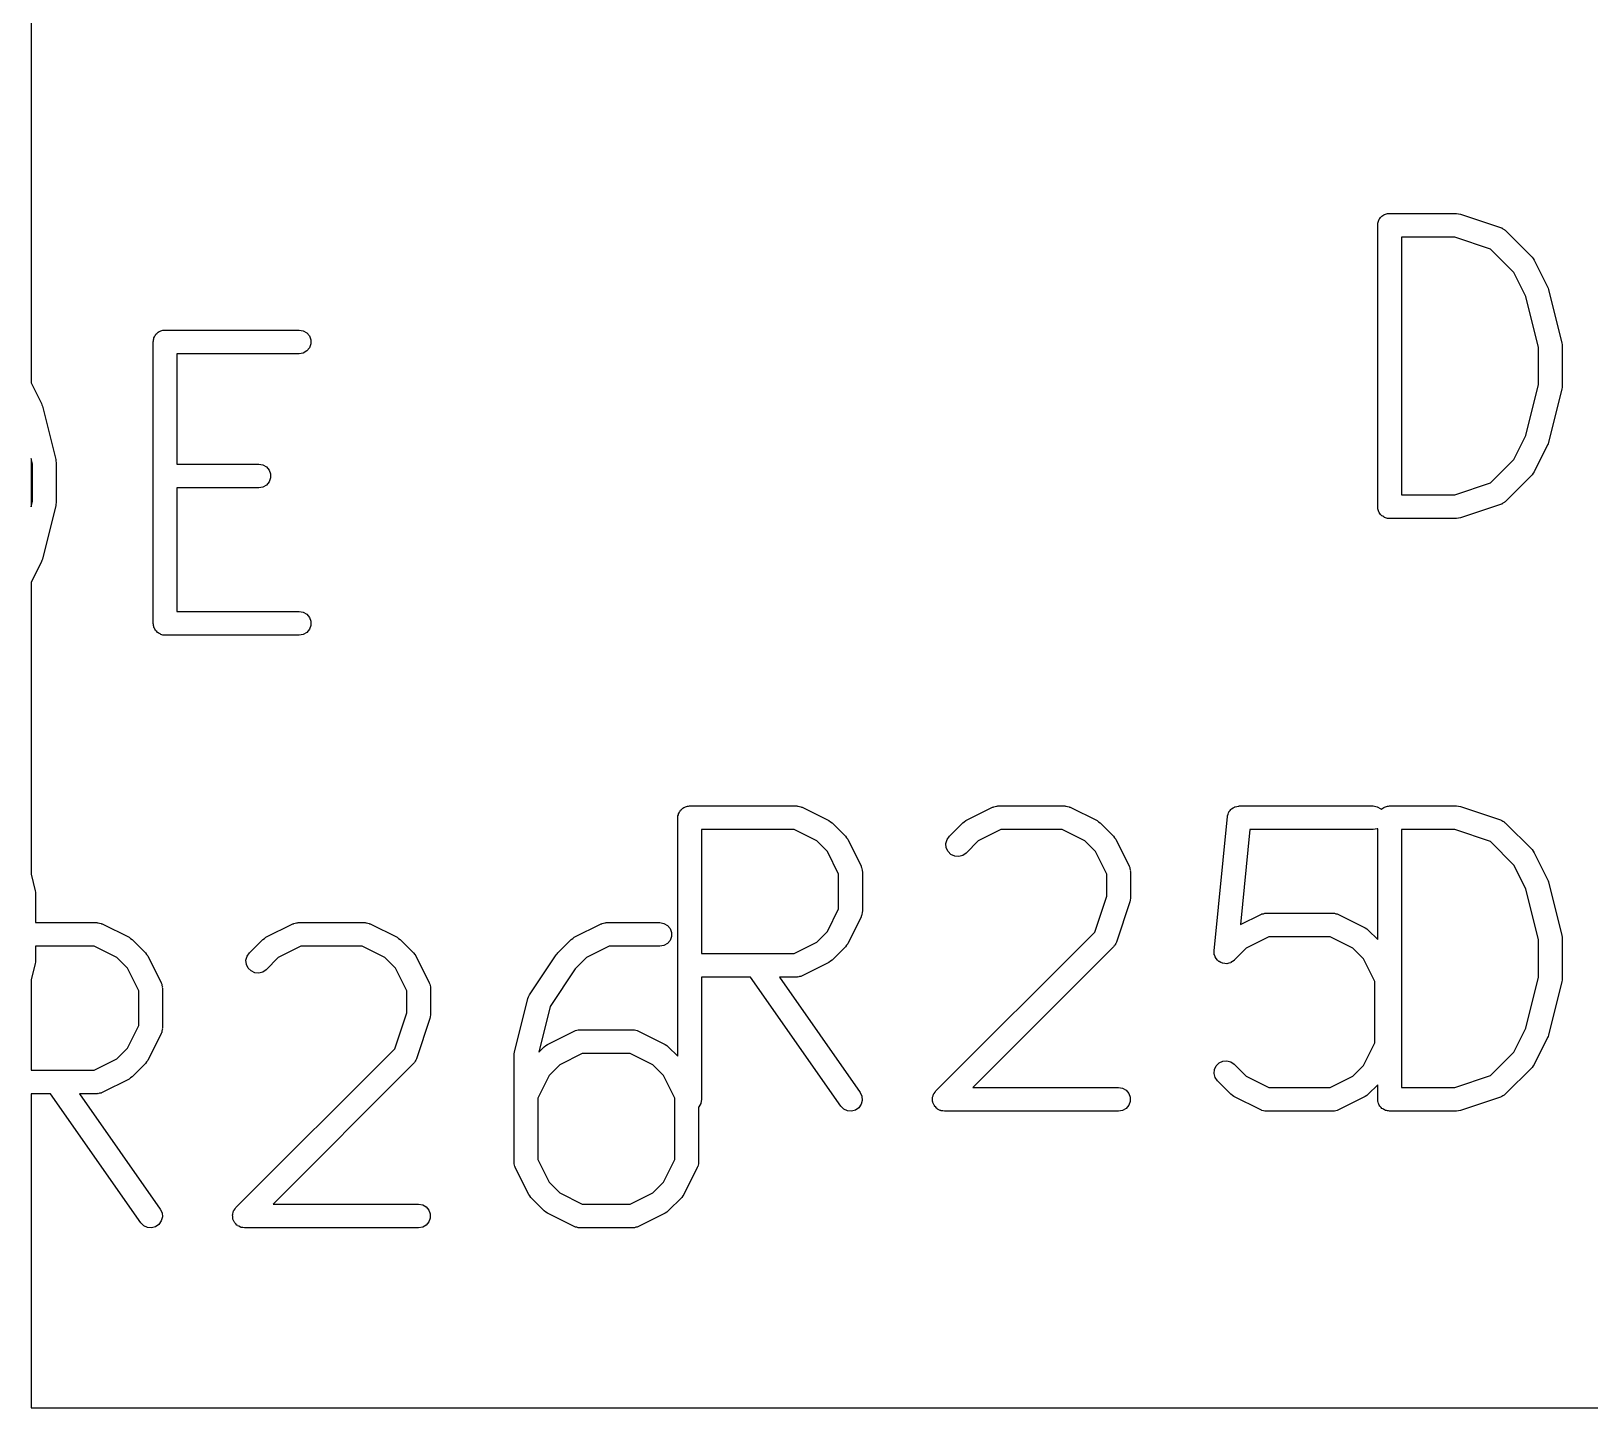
# Model space of a CAD drawing. Extents: x -2.2 to 89.1, y -78.6 to 9.2.
# Drawn here: x 53.1 to 59.78, y -34.4 to -28.5 of the extents above; entities that cross this region are included whole.
import ezdxf

# ---------------------------------------------------------------- set-up
doc = ezdxf.new("R2010")
doc.units = 0
doc.header["$MEASUREMENT"] = 0
doc.layers.add('BLACK', color=7, linetype='CONTINUOUS')

msp = doc.modelspace()

# ---------------------------------------------------------------- linework, layer by layer
at = {"layer": 'Black'}
for p, q in [((53.1, -19.55), (53.1, -30.0063)), ((58.8715, -29.331), (58.8722, -29.3267)), ((58.8722, -29.3222), (58.8738, -29.3181)), ((58.8722, -29.3267), (58.8722, -29.3222)), ((58.8738, -29.3181), (58.8745, -29.3137)), ((58.8745, -29.3137), (58.8767, -29.3098)), ((58.8767, -29.3098), (58.8783, -29.3056)), ((58.8783, -29.3056), (58.8811, -29.3022)), ((58.8811, -29.3022), (58.8833, -29.2984)), ((58.8833, -29.2984), (58.8868, -29.2955)), ((58.8868, -29.2955), (58.8896, -29.2921)), ((58.8896, -29.2921), (58.8935, -29.2899)), ((58.8935, -29.2899), (58.8969, -29.2871)), ((58.8969, -29.2871), (58.901, -29.2855)), ((58.901, -29.2855), (58.9049, -29.2833)), ((58.9049, -29.2833), (58.9093, -29.2825)), ((58.9093, -29.2825), (58.9134, -29.281)), ((58.9134, -29.281), (58.9179, -29.281)), ((58.9179, -29.281), (58.9223, -29.2802)), ((58.9223, -29.2802), (59.2095, -29.2802)), ((59.2095, -29.2802), (59.2175, -29.2817)), ((59.2175, -29.2817), (59.2256, -29.2829)), ((59.2256, -29.2829), (59.3979, -29.3403)), ((58.8715, -30.5375), (58.8715, -29.331)), ((58.9731, -29.3818), (58.9731, -30.4867)), ((59.2013, -29.3818), (58.9731, -29.3818)), ((59.3544, -29.4329), (59.2013, -29.3818)), ((59.3979, -29.3403), (59.4005, -29.3417)), ((59.4005, -29.3417), (59.4033, -29.3425)), ((59.4033, -29.3425), (59.4082, -29.3459)), ((59.4082, -29.3459), (59.4135, -29.3487)), ((59.4135, -29.3487), (59.4154, -29.3509)), ((59.4154, -29.3509), (59.4178, -29.3526)), ((59.4178, -29.3526), (59.5327, -29.4675)), ((59.455, -29.5335), (59.3544, -29.4329)), ((59.5327, -29.4675), (59.5374, -29.4742)), ((59.5374, -29.4742), (59.5422, -29.4807)), ((59.5422, -29.4807), (59.5997, -29.5956)), ((59.5063, -29.636), (59.455, -29.5335)), ((59.5609, -29.8544), (59.5063, -29.636)), ((59.5997, -29.5956), (59.6013, -29.6009)), ((59.6013, -29.6009), (59.6035, -29.606)), ((59.6035, -29.606), (59.661, -29.8358)), ((53.6382, -29.7955), (53.6411, -29.7921)), ((53.6411, -29.7921), (53.6449, -29.7899)), ((53.6449, -29.7899), (53.6483, -29.7871)), ((53.6483, -29.7871), (53.6525, -29.7855)), ((53.6525, -29.7855), (53.6564, -29.7833)), ((53.6564, -29.7833), (53.6607, -29.7825)), ((53.6607, -29.7825), (53.6649, -29.781)), ((53.6649, -29.781), (53.6694, -29.781)), ((53.6694, -29.781), (53.6737, -29.7802)), ((53.6737, -29.7802), (54.2483, -29.7802)), ((54.2483, -29.7802), (54.2656, -29.7833)), ((54.2656, -29.7833), (54.2809, -29.7921)), ((54.2809, -29.7921), (54.2923, -29.8056)), ((53.6229, -29.831), (53.6237, -29.8267)), ((53.6229, -31.0375), (53.6229, -29.831)), ((53.6237, -29.8222), (53.6252, -29.8181)), ((53.6237, -29.8267), (53.6237, -29.8222)), ((53.6252, -29.8181), (53.626, -29.8137)), ((53.626, -29.8137), (53.6282, -29.8098)), ((53.6282, -29.8098), (53.6297, -29.8056)), ((53.6297, -29.8056), (53.6326, -29.8022)), ((53.6326, -29.8022), (53.6348, -29.7984)), ((53.6348, -29.7984), (53.6382, -29.7955)), ((54.2923, -29.8564), (54.2809, -29.87)), ((54.2923, -29.8056), (54.2983, -29.8222)), ((54.2983, -29.8399), (54.2923, -29.8564)), ((54.2983, -29.8222), (54.2983, -29.8399)), ((59.5609, -30.0142), (59.5609, -29.8544)), ((59.661, -29.8358), (59.6614, -29.842)), ((59.6614, -29.842), (59.6625, -29.8481)), ((59.6625, -29.8481), (59.6625, -30.0205)), ((54.2483, -29.8818), (53.7245, -29.8818)), ((53.7245, -29.8818), (53.7245, -30.3548)), ((54.2656, -29.8788), (54.2483, -29.8818)), ((54.2809, -29.87), (54.2656, -29.8788)), ((53.1, -30.0063), (53.1447, -30.0956)), ((59.5063, -30.2326), (59.5609, -30.0142)), ((59.661, -30.0328), (59.6035, -30.2626)), ((59.6614, -30.0266), (59.661, -30.0328)), ((59.6625, -30.0205), (59.6614, -30.0266)), ((53.1447, -30.0956), (53.1462, -30.1009)), ((53.1462, -30.1009), (53.1485, -30.106)), ((53.1485, -30.106), (53.2059, -30.3358)), ((59.455, -30.3351), (59.5063, -30.2326)), ((59.6035, -30.2626), (59.6013, -30.2677)), ((59.5997, -30.273), (59.5422, -30.3879)), ((59.6013, -30.2677), (59.5997, -30.273)), ((53.1059, -30.3544), (53.1, -30.3309)), ((53.1, -30.3309), (53.1, -30.5377)), ((53.1059, -30.5142), (53.1059, -30.3544)), ((53.2059, -30.3358), (53.2064, -30.342)), ((53.2064, -30.342), (53.2075, -30.3481)), ((53.2075, -30.3481), (53.2075, -30.5205)), ((53.7245, -30.3548), (54.0759, -30.3548)), ((54.0759, -30.3548), (54.0933, -30.3578)), ((54.0933, -30.3578), (54.1086, -30.3667)), ((54.1086, -30.3667), (54.1199, -30.3802)), ((54.1199, -30.3802), (54.1259, -30.3967)), ((59.3544, -30.4357), (59.455, -30.3351)), ((59.5374, -30.3944), (59.5327, -30.4011)), ((59.5422, -30.3879), (59.5374, -30.3944)), ((54.0759, -30.4564), (53.7245, -30.4564)), ((53.7245, -30.4564), (53.7245, -30.9867)), ((54.0933, -30.4533), (54.0759, -30.4564)), ((54.1086, -30.4445), (54.0933, -30.4533)), ((54.1199, -30.431), (54.1086, -30.4445)), ((54.1259, -30.4144), (54.1199, -30.431)), ((54.1259, -30.3967), (54.1259, -30.4144)), ((59.2013, -30.4867), (59.3544, -30.4357)), ((59.5327, -30.4011), (59.4178, -30.516)), ((53.1, -30.5377), (53.1059, -30.5142)), ((53.2064, -30.5266), (53.2059, -30.5328)), ((53.2075, -30.5205), (53.2064, -30.5266)), ((58.9731, -30.4867), (59.2013, -30.4867)), ((59.3979, -30.5283), (59.2256, -30.5857)), ((59.4005, -30.5269), (59.3979, -30.5283)), ((59.4033, -30.5261), (59.4005, -30.5269)), ((59.4082, -30.5227), (59.4033, -30.5261)), ((59.4135, -30.5199), (59.4082, -30.5227)), ((59.4154, -30.5177), (59.4135, -30.5199)), ((59.4178, -30.516), (59.4154, -30.5177)), ((53.2059, -30.5328), (53.1485, -30.7626)), ((58.8722, -30.5419), (58.8715, -30.5375)), ((58.8722, -30.5464), (58.8722, -30.5419)), ((58.8738, -30.5505), (58.8722, -30.5464)), ((58.8745, -30.5549), (58.8738, -30.5505)), ((58.8767, -30.5588), (58.8745, -30.5549)), ((58.8783, -30.5629), (58.8767, -30.5588)), ((58.8811, -30.5664), (58.8783, -30.5629)), ((58.8833, -30.5702), (58.8811, -30.5664)), ((58.8868, -30.5731), (58.8833, -30.5702)), ((58.8896, -30.5765), (58.8868, -30.5731)), ((58.8935, -30.5787), (58.8896, -30.5765)), ((58.8969, -30.5815), (58.8935, -30.5787)), ((58.901, -30.5831), (58.8969, -30.5815)), ((58.9049, -30.5853), (58.901, -30.5831)), ((58.9093, -30.5861), (58.9049, -30.5853)), ((58.9134, -30.5876), (58.9093, -30.5861)), ((58.9179, -30.5876), (58.9134, -30.5876)), ((58.9223, -30.5883), (58.9179, -30.5876)), ((59.2095, -30.5883), (58.9223, -30.5883)), ((59.2175, -30.5869), (59.2095, -30.5883)), ((59.2256, -30.5857), (59.2175, -30.5869)), ((53.1447, -30.773), (53.1, -30.8623)), ((53.1462, -30.7677), (53.1447, -30.773)), ((53.1485, -30.7626), (53.1462, -30.7677)), ((53.1, -30.8623), (53.1, -32.1131)), ((53.7245, -30.9867), (54.2483, -30.9867)), ((54.2483, -30.9867), (54.2656, -30.9898)), ((54.2656, -30.9898), (54.2809, -30.9986)), ((53.6237, -31.0419), (53.6229, -31.0375)), ((53.6237, -31.0464), (53.6237, -31.0419)), ((53.6252, -31.0505), (53.6237, -31.0464)), ((53.626, -31.0549), (53.6252, -31.0505)), ((53.6282, -31.0588), (53.626, -31.0549)), ((53.6297, -31.0629), (53.6282, -31.0588)), ((53.6326, -31.0664), (53.6297, -31.0629)), ((54.2809, -30.9986), (54.2923, -31.0121)), ((54.2923, -31.0629), (54.2809, -31.0765)), ((54.2923, -31.0121), (54.2983, -31.0287)), ((54.2983, -31.0464), (54.2923, -31.0629)), ((54.2983, -31.0287), (54.2983, -31.0464)), ((53.6348, -31.0702), (53.6326, -31.0664)), ((53.6382, -31.0731), (53.6348, -31.0702)), ((53.6411, -31.0765), (53.6382, -31.0731)), ((53.6449, -31.0787), (53.6411, -31.0765)), ((53.6483, -31.0815), (53.6449, -31.0787)), ((53.6525, -31.0831), (53.6483, -31.0815)), ((53.6564, -31.0853), (53.6525, -31.0831)), ((53.6607, -31.0861), (53.6564, -31.0853)), ((53.6649, -31.0876), (53.6607, -31.0861)), ((53.6694, -31.0876), (53.6649, -31.0876)), ((53.6737, -31.0883), (53.6694, -31.0876)), ((54.2483, -31.0883), (53.6737, -31.0883)), ((54.2656, -31.0853), (54.2483, -31.0883)), ((54.2809, -31.0765), (54.2656, -31.0853)), ((55.8722, -31.8622), (55.8738, -31.8581)), ((55.8722, -31.8667), (55.8722, -31.8622)), ((55.8738, -31.8581), (55.8745, -31.8537)), ((55.8745, -31.8537), (55.8767, -31.8498)), ((55.8767, -31.8498), (55.8783, -31.8456)), ((55.8783, -31.8456), (55.8811, -31.8422)), ((55.8811, -31.8422), (55.8833, -31.8384)), ((55.8833, -31.8384), (55.8868, -31.8355)), ((55.8868, -31.8355), (55.8896, -31.8321)), ((55.8896, -31.8321), (55.8935, -31.8299)), ((55.8935, -31.8299), (55.8969, -31.8271)), ((55.8969, -31.8271), (55.901, -31.8255)), ((55.901, -31.8255), (55.9049, -31.8233)), ((55.9049, -31.8233), (55.9093, -31.8225)), ((55.9093, -31.8225), (55.9134, -31.821)), ((55.9134, -31.821), (55.9179, -31.821)), ((55.9179, -31.821), (55.9223, -31.8202)), ((55.9223, -31.8202), (56.3819, -31.8202)), ((56.3819, -31.8202), (56.3848, -31.8208)), ((56.3848, -31.8208), (56.3877, -31.8206)), ((56.3877, -31.8206), (56.3934, -31.8223)), ((56.3934, -31.8223), (56.3993, -31.8233)), ((56.3993, -31.8233), (56.4018, -31.8248)), ((56.4018, -31.8248), (56.4046, -31.8256)), ((56.4046, -31.8256), (56.5195, -31.8831)), ((57.106, -31.8831), (57.2209, -31.8256)), ((57.2209, -31.8256), (57.2238, -31.8248)), ((57.2238, -31.8248), (57.2263, -31.8233)), ((57.2263, -31.8233), (57.2322, -31.8223)), ((57.2322, -31.8223), (57.2379, -31.8206)), ((57.2379, -31.8206), (57.2408, -31.8208)), ((57.2408, -31.8208), (57.2437, -31.8202)), ((57.2437, -31.8202), (57.5309, -31.8202)), ((57.5309, -31.8202), (57.5338, -31.8208)), ((57.5338, -31.8208), (57.5367, -31.8206)), ((57.5367, -31.8206), (57.5424, -31.8223)), ((57.5424, -31.8223), (57.5483, -31.8233)), ((57.5483, -31.8233), (57.5508, -31.8248)), ((57.5508, -31.8248), (57.5536, -31.8256)), ((57.5536, -31.8256), (57.6686, -31.8831)), ((58.2273, -31.866), (58.2278, -31.8641)), ((58.2278, -31.8622), (58.2302, -31.8557)), ((58.2278, -31.8641), (58.2278, -31.8622)), ((58.2302, -31.8557), (58.232, -31.849)), ((58.232, -31.849), (58.2332, -31.8475)), ((58.2332, -31.8475), (58.2338, -31.8456)), ((58.2338, -31.8456), (58.2383, -31.8403)), ((58.2383, -31.8403), (58.2423, -31.8347)), ((58.2423, -31.8347), (58.2439, -31.8336)), ((58.2439, -31.8336), (58.2452, -31.8321)), ((58.2452, -31.8321), (58.2512, -31.8287)), ((58.2512, -31.8287), (58.2569, -31.8247)), ((58.2569, -31.8247), (58.2588, -31.8243)), ((58.2588, -31.8243), (58.2604, -31.8233)), ((58.2604, -31.8233), (58.2673, -31.8221)), ((58.2673, -31.8221), (58.274, -31.8204)), ((58.274, -31.8204), (58.2759, -31.8206)), ((58.2759, -31.8206), (58.2778, -31.8202)), ((58.2778, -31.8202), (58.8523, -31.8202)), ((58.8523, -31.8202), (58.8697, -31.8233)), ((58.8697, -31.8233), (58.885, -31.8321)), ((58.885, -31.8321), (58.8873, -31.8349)), ((58.8873, -31.8349), (58.8896, -31.8321)), ((58.8896, -31.8321), (58.8935, -31.8299)), ((58.8935, -31.8299), (58.8969, -31.8271)), ((58.8969, -31.8271), (58.901, -31.8255)), ((58.901, -31.8255), (58.9049, -31.8233)), ((58.9049, -31.8233), (58.9093, -31.8225)), ((58.9093, -31.8225), (58.9134, -31.821)), ((58.9134, -31.821), (58.9179, -31.821)), ((58.9179, -31.821), (58.9223, -31.8202)), ((58.9223, -31.8202), (59.2095, -31.8202)), ((59.2095, -31.8202), (59.2175, -31.8217)), ((59.2175, -31.8217), (59.2256, -31.8229)), ((59.2256, -31.8229), (59.3979, -31.8803)), ((55.8715, -31.871), (55.8722, -31.8667)), ((55.8715, -32.8929), (55.8715, -31.871)), ((55.9731, -31.9218), (55.9731, -32.4522)), ((56.3699, -31.9218), (55.9731, -31.9218)), ((56.4667, -31.9703), (56.3699, -31.9218)), ((56.5195, -31.8831), (56.526, -31.8879)), ((56.526, -31.8879), (56.5327, -31.8926)), ((56.5327, -31.8926), (56.5902, -31.95)), ((57.0354, -31.95), (57.0928, -31.8926)), ((57.0928, -31.8926), (57.0995, -31.8879)), ((57.0995, -31.8879), (57.106, -31.8831)), ((57.2557, -31.9218), (57.1589, -31.9703)), ((57.5189, -31.9218), (57.2557, -31.9218)), ((57.6157, -31.9703), (57.5189, -31.9218)), ((57.6686, -31.8831), (57.6751, -31.8879)), ((57.6751, -31.8879), (57.6818, -31.8926)), ((57.6818, -31.8926), (57.7392, -31.95)), ((58.1698, -32.4405), (58.2273, -31.866)), ((58.3238, -31.9218), (58.2831, -32.3287)), ((58.8523, -31.9218), (58.3238, -31.9218)), ((58.8697, -31.9188), (58.8523, -31.9218)), ((58.8715, -31.9178), (58.8697, -31.9188)), ((58.8715, -32.3929), (58.8715, -31.9178)), ((58.9731, -31.9218), (58.9731, -33.0267)), ((59.2013, -31.9218), (58.9731, -31.9218)), ((59.3544, -31.9729), (59.2013, -31.9218)), ((59.3979, -31.8803), (59.4005, -31.8817)), ((59.4005, -31.8817), (59.4033, -31.8825)), ((59.4033, -31.8825), (59.4082, -31.8859)), ((59.4082, -31.8859), (59.4135, -31.8887)), ((59.4135, -31.8887), (59.4154, -31.8909)), ((59.4154, -31.8909), (59.4178, -31.8926)), ((59.4178, -31.8926), (59.5327, -32.0075)), ((56.5125, -32.016), (56.4667, -31.9703)), ((56.5902, -31.95), (56.5948, -31.9567)), ((56.5948, -31.9567), (56.5997, -31.9632)), ((56.5997, -31.9632), (56.6571, -32.0781)), ((57.0207, -31.9815), (57.0253, -31.9645)), ((57.0222, -31.9991), (57.0207, -31.9815)), ((57.0297, -32.0151), (57.0222, -31.9991)), ((57.0253, -31.9645), (57.0354, -31.95)), ((57.1589, -31.9703), (57.1072, -32.0219)), ((57.6615, -32.016), (57.6157, -31.9703)), ((57.7392, -31.95), (57.7439, -31.9567)), ((57.7439, -31.9567), (57.7487, -31.9632)), ((57.7487, -31.9632), (57.8062, -32.0781)), ((59.455, -32.0735), (59.3544, -31.9729)), ((56.5609, -32.1128), (56.5125, -32.016)), ((57.0422, -32.0276), (57.0297, -32.0151)), ((57.0582, -32.035), (57.0422, -32.0276)), ((57.0757, -32.0366), (57.0582, -32.035)), ((57.0928, -32.032), (57.0757, -32.0366)), ((57.1072, -32.0219), (57.0928, -32.032)), ((57.7099, -32.1128), (57.6615, -32.016)), ((59.5327, -32.0075), (59.5374, -32.0142)), ((59.5374, -32.0142), (59.5422, -32.0207)), ((59.5422, -32.0207), (59.5997, -32.1356)), ((53.1, -32.1131), (53.1176, -32.1833)), ((56.5609, -32.2612), (56.5609, -32.1128)), ((56.6571, -32.0781), (56.658, -32.0809)), ((56.658, -32.0809), (56.6594, -32.0835)), ((56.6594, -32.0835), (56.6605, -32.0893)), ((56.6605, -32.0893), (56.6622, -32.095)), ((56.6622, -32.095), (56.662, -32.098)), ((56.662, -32.098), (56.6625, -32.1009)), ((56.6625, -32.1009), (56.6625, -32.2732)), ((57.7099, -32.2075), (57.7099, -32.1128)), ((57.8062, -32.0781), (57.807, -32.0809)), ((57.807, -32.0809), (57.8085, -32.0835)), ((57.8085, -32.0835), (57.8095, -32.0893)), ((57.8095, -32.0893), (57.8112, -32.095)), ((57.8112, -32.095), (57.811, -32.098)), ((57.811, -32.098), (57.8115, -32.1009)), ((57.8115, -32.1009), (57.8115, -32.2158)), ((59.5063, -32.176), (59.455, -32.0735)), ((53.1176, -32.1833), (53.118, -32.1895)), ((53.118, -32.1895), (53.1191, -32.1957)), ((53.1191, -32.1957), (53.1191, -32.3202)), ((59.5609, -32.3944), (59.5063, -32.176)), ((59.5997, -32.1356), (59.6013, -32.1409)), ((59.6013, -32.1409), (59.6035, -32.146)), ((59.6035, -32.146), (59.661, -32.3758)), ((56.5125, -32.358), (56.5609, -32.2612)), ((57.6589, -32.3607), (57.7099, -32.2075)), ((57.8089, -32.2318), (57.7515, -32.4042)), ((57.8101, -32.2238), (57.8089, -32.2318)), ((57.8115, -32.2158), (57.8101, -32.2238)), ((53.1191, -32.3202), (53.3819, -32.3202)), ((53.3819, -32.3202), (53.3848, -32.3208)), ((53.3848, -32.3208), (53.3877, -32.3206)), ((53.3877, -32.3206), (53.3934, -32.3223)), ((53.3934, -32.3223), (53.3993, -32.3233)), ((53.3993, -32.3233), (53.4018, -32.3248)), ((53.4018, -32.3248), (53.4046, -32.3256)), ((53.4046, -32.3256), (53.5195, -32.3831)), ((54.106, -32.3831), (54.2209, -32.3256)), ((54.2209, -32.3256), (54.2238, -32.3248)), ((54.2238, -32.3248), (54.2263, -32.3233)), ((54.2263, -32.3233), (54.2322, -32.3223)), ((54.2322, -32.3223), (54.2379, -32.3206)), ((54.2379, -32.3206), (54.2408, -32.3208)), ((54.2408, -32.3208), (54.2437, -32.3202)), ((54.2437, -32.3202), (54.5309, -32.3202)), ((54.5309, -32.3202), (54.5338, -32.3208)), ((54.5338, -32.3208), (54.5367, -32.3206)), ((54.5367, -32.3206), (54.5424, -32.3223)), ((54.5424, -32.3223), (54.5483, -32.3233)), ((54.5483, -32.3233), (54.5508, -32.3248)), ((54.5508, -32.3248), (54.5536, -32.3256)), ((54.5536, -32.3256), (54.6686, -32.3831)), ((55.4274, -32.3831), (55.5424, -32.3256)), ((55.5424, -32.3256), (55.5452, -32.3248)), ((55.5452, -32.3248), (55.5477, -32.3233)), ((55.5477, -32.3233), (55.5536, -32.3223)), ((55.5536, -32.3223), (55.5593, -32.3206)), ((55.5593, -32.3206), (55.5622, -32.3208)), ((55.5622, -32.3208), (55.5651, -32.3202)), ((55.5651, -32.3202), (55.7949, -32.3202)), ((55.7949, -32.3202), (55.8123, -32.3233)), ((55.8123, -32.3233), (55.8275, -32.3321)), ((55.8275, -32.3321), (55.8389, -32.3456)), ((56.6571, -32.2959), (56.5997, -32.4108)), ((56.658, -32.2931), (56.6571, -32.2959)), ((56.6594, -32.2906), (56.658, -32.2931)), ((56.6605, -32.2847), (56.6594, -32.2906)), ((56.6622, -32.279), (56.6605, -32.2847)), ((56.6625, -32.2732), (56.662, -32.2761)), ((56.662, -32.2761), (56.6622, -32.279)), ((58.2831, -32.3287), (58.37, -32.2852)), ((58.37, -32.2852), (58.3728, -32.2844)), ((58.3728, -32.2844), (58.3753, -32.2829)), ((58.3753, -32.2829), (58.3812, -32.2819)), ((58.3812, -32.2819), (58.3869, -32.2802)), ((58.3869, -32.2802), (58.3898, -32.2804)), ((58.3898, -32.2804), (58.3927, -32.2799)), ((58.3927, -32.2799), (58.68, -32.2799)), ((58.68, -32.2799), (58.6829, -32.2804)), ((58.6829, -32.2804), (58.6858, -32.2802)), ((58.6858, -32.2802), (58.6915, -32.2819)), ((58.6915, -32.2819), (58.6974, -32.2829)), ((58.6974, -32.2829), (58.6999, -32.2844)), ((58.6999, -32.2844), (58.7027, -32.2852)), ((58.7027, -32.2852), (58.8176, -32.3427)), ((53.5195, -32.3831), (53.526, -32.3879)), ((53.526, -32.3879), (53.5327, -32.3926)), ((53.5327, -32.3926), (53.5902, -32.45)), ((54.0354, -32.45), (54.0928, -32.3926)), ((54.0928, -32.3926), (54.0995, -32.3879)), ((54.0995, -32.3879), (54.106, -32.3831)), ((54.6686, -32.3831), (54.6751, -32.3879)), ((54.6751, -32.3879), (54.6818, -32.3926)), ((54.6818, -32.3926), (54.7392, -32.45)), ((55.3568, -32.45), (55.4142, -32.3926)), ((55.4142, -32.3926), (55.4209, -32.3879)), ((55.4209, -32.3879), (55.4274, -32.3831)), ((55.8389, -32.3964), (55.8275, -32.41)), ((55.8389, -32.3456), (55.8449, -32.3622)), ((55.8449, -32.3799), (55.8389, -32.3964)), ((55.8449, -32.3622), (55.8449, -32.3799)), ((56.4667, -32.4038), (56.5125, -32.358)), ((56.9779, -33.0416), (57.6589, -32.3607)), ((58.4047, -32.3815), (58.3079, -32.4299)), ((58.668, -32.3815), (58.4047, -32.3815)), ((58.7648, -32.4299), (58.668, -32.3815)), ((58.8176, -32.3427), (58.8241, -32.3475)), ((58.8241, -32.3475), (58.8308, -32.3522)), ((58.8308, -32.3522), (58.8715, -32.3929)), ((59.5609, -32.5542), (59.5609, -32.3944)), ((59.661, -32.3758), (59.6614, -32.382)), ((59.6614, -32.382), (59.6625, -32.3881)), ((59.6625, -32.3881), (59.6625, -32.5605)), ((53.1191, -32.4218), (53.1191, -32.4829)), ((53.3699, -32.4218), (53.1191, -32.4218)), ((53.4667, -32.4703), (53.3699, -32.4218)), ((53.5902, -32.45), (53.5948, -32.4567)), ((53.5948, -32.4567), (53.5997, -32.4632)), ((53.5997, -32.4632), (53.6571, -32.5781)), ((54.0207, -32.4815), (54.0253, -32.4645)), ((54.0253, -32.4645), (54.0354, -32.45)), ((54.2557, -32.4218), (54.1589, -32.4703)), ((54.5189, -32.4218), (54.2557, -32.4218)), ((54.6157, -32.4703), (54.5189, -32.4218)), ((54.7392, -32.45), (54.7439, -32.4567)), ((54.7439, -32.4567), (54.7487, -32.4632)), ((54.7487, -32.4632), (54.8062, -32.5781)), ((55.2355, -32.6301), (55.3504, -32.4578)), ((55.3504, -32.4578), (55.3539, -32.4541)), ((55.3539, -32.4541), (55.3568, -32.45)), ((55.5771, -32.4218), (55.4803, -32.4703)), ((55.7949, -32.4218), (55.5771, -32.4218)), ((55.8123, -32.4188), (55.7949, -32.4218)), ((55.8275, -32.41), (55.8123, -32.4188)), ((55.9731, -32.4522), (56.3699, -32.4522)), ((56.3699, -32.4522), (56.4667, -32.4038)), ((56.5902, -32.424), (56.5327, -32.4815)), ((56.5948, -32.4174), (56.5902, -32.424)), ((56.5997, -32.4108), (56.5948, -32.4174)), ((57.7392, -32.424), (57.1365, -33.0267)), ((57.7409, -32.4216), (57.7392, -32.424)), ((57.7431, -32.4197), (57.7409, -32.4216)), ((57.7459, -32.4145), (57.7431, -32.4197)), ((57.7493, -32.4096), (57.7459, -32.4145)), ((57.7501, -32.4068), (57.7493, -32.4096)), ((57.7515, -32.4042), (57.7501, -32.4068)), ((58.1698, -32.4408), (58.1698, -32.4405)), ((58.1698, -32.4411), (58.1698, -32.4408)), ((58.1705, -32.4496), (58.1698, -32.4411)), ((58.1711, -32.4581), (58.1705, -32.4496)), ((58.1713, -32.4584), (58.1711, -32.4581)), ((58.1713, -32.4587), (58.1713, -32.4584)), ((58.1749, -32.4664), (58.1713, -32.4587)), ((58.1784, -32.4742), (58.1749, -32.4664)), ((58.3079, -32.4299), (58.2563, -32.4815)), ((58.8106, -32.4757), (58.7648, -32.4299)), ((53.1176, -32.4952), (53.1, -32.5655)), ((53.118, -32.4891), (53.1176, -32.4952)), ((53.1191, -32.4829), (53.118, -32.4891)), ((53.5125, -32.516), (53.4667, -32.4703)), ((53.5609, -32.6128), (53.5125, -32.516)), ((54.0222, -32.4991), (54.0207, -32.4815)), ((54.0297, -32.5151), (54.0222, -32.4991)), ((54.0422, -32.5276), (54.0297, -32.5151)), ((54.0582, -32.535), (54.0422, -32.5276)), ((54.0928, -32.532), (54.0757, -32.5366)), ((54.1072, -32.5219), (54.0928, -32.532)), ((54.1589, -32.4703), (54.1072, -32.5219)), ((54.6615, -32.516), (54.6157, -32.4703)), ((54.7099, -32.6128), (54.6615, -32.516)), ((55.4322, -32.5183), (55.325, -32.6792)), ((55.4803, -32.4703), (55.4322, -32.5183)), ((56.5195, -32.491), (56.4046, -32.5485)), ((56.5261, -32.4861), (56.5195, -32.491)), ((56.5327, -32.4815), (56.5261, -32.4861)), ((58.1786, -32.4744), (58.1784, -32.4742)), ((58.1787, -32.4747), (58.1786, -32.4744)), ((58.1848, -32.4808), (58.1787, -32.4747)), ((58.1907, -32.4868), (58.1848, -32.4808)), ((58.191, -32.487), (58.1907, -32.4868)), ((58.1912, -32.4872), (58.191, -32.487)), ((58.199, -32.4908), (58.1912, -32.4872)), ((58.2066, -32.4945), (58.199, -32.4908)), ((58.2069, -32.4945), (58.2066, -32.4945)), ((58.2072, -32.4946), (58.2069, -32.4945)), ((58.2157, -32.4954), (58.2072, -32.4946)), ((58.2242, -32.4962), (58.2157, -32.4954)), ((58.2245, -32.4962), (58.2242, -32.4962)), ((58.2248, -32.4962), (58.2245, -32.4962)), ((58.233, -32.494), (58.2248, -32.4962)), ((58.2413, -32.4919), (58.233, -32.494)), ((58.2415, -32.4917), (58.2413, -32.4919)), ((58.2418, -32.4916), (58.2415, -32.4917)), ((58.2488, -32.4868), (58.2418, -32.4916)), ((58.2558, -32.4819), (58.2488, -32.4868)), ((58.256, -32.4817), (58.2558, -32.4819)), ((58.2563, -32.4815), (58.256, -32.4817)), ((58.859, -32.5725), (58.8106, -32.4757)), ((53.1, -32.5655), (53.1, -32.9522)), ((53.6571, -32.5781), (53.658, -32.5809)), ((53.658, -32.5809), (53.6594, -32.5835)), ((53.6594, -32.5835), (53.6605, -32.5893)), ((53.6605, -32.5893), (53.6622, -32.595)), ((53.6622, -32.595), (53.662, -32.598)), ((53.662, -32.598), (53.6625, -32.6009)), ((54.0757, -32.5366), (54.0582, -32.535)), ((54.8062, -32.5781), (54.807, -32.5809)), ((54.807, -32.5809), (54.8085, -32.5835)), ((54.8085, -32.5835), (54.8095, -32.5893)), ((54.8095, -32.5893), (54.8112, -32.595)), ((54.8112, -32.595), (54.811, -32.598)), ((54.811, -32.598), (54.8115, -32.6009)), ((56.1831, -32.5538), (55.9731, -32.5538)), ((55.9731, -32.5538), (55.9731, -33.0775)), ((56.5701, -33.1067), (56.1831, -32.5538)), ((56.3819, -32.5538), (56.3071, -32.5538)), ((56.3071, -32.5538), (56.6533, -33.0484)), ((56.3848, -32.5533), (56.3819, -32.5538)), ((56.3877, -32.5535), (56.3848, -32.5533)), ((56.3934, -32.5518), (56.3877, -32.5535)), ((56.3993, -32.5508), (56.3934, -32.5518)), ((56.4018, -32.5493), (56.3993, -32.5508)), ((56.4046, -32.5485), (56.4018, -32.5493)), ((58.859, -32.8357), (58.859, -32.5725)), ((59.5063, -32.7726), (59.5609, -32.5542)), ((59.661, -32.5728), (59.6035, -32.8026)), ((59.6614, -32.5666), (59.661, -32.5728)), ((59.6625, -32.5605), (59.6614, -32.5666)), ((53.5609, -32.7612), (53.5609, -32.6128)), ((53.6625, -32.6009), (53.6625, -32.7732)), ((54.7099, -32.7075), (54.7099, -32.6128)), ((54.8115, -32.6009), (54.8115, -32.7158)), ((55.1711, -32.8758), (55.2285, -32.646)), ((55.2285, -32.646), (55.2321, -32.6381)), ((55.2321, -32.6381), (55.2355, -32.6301)), ((54.6589, -32.8607), (54.7099, -32.7075)), ((54.8089, -32.7318), (54.7515, -32.9042)), ((54.8101, -32.7238), (54.8089, -32.7318)), ((54.8115, -32.7158), (54.8101, -32.7238)), ((55.325, -32.6792), (55.2758, -32.8757)), ((53.5125, -32.858), (53.5609, -32.7612)), ((53.6571, -32.7959), (53.5997, -32.9108)), ((53.658, -32.7931), (53.6571, -32.7959)), ((53.6594, -32.7906), (53.658, -32.7931)), ((53.6605, -32.7847), (53.6594, -32.7906)), ((53.6622, -32.779), (53.6605, -32.7847)), ((53.6625, -32.7732), (53.662, -32.7761)), ((53.662, -32.7761), (53.6622, -32.779)), ((55.3125, -32.8427), (55.4274, -32.7852)), ((55.4274, -32.7852), (55.4303, -32.7844)), ((55.4303, -32.7844), (55.4328, -32.7829)), ((55.4328, -32.7829), (55.4387, -32.7819)), ((55.4387, -32.7819), (55.4444, -32.7802)), ((55.4444, -32.7802), (55.4473, -32.7804)), ((55.4473, -32.7804), (55.4502, -32.7799)), ((55.4502, -32.7799), (55.68, -32.7799)), ((55.68, -32.7799), (55.6829, -32.7804)), ((55.6829, -32.7804), (55.6858, -32.7802)), ((55.6858, -32.7802), (55.6915, -32.7819)), ((55.6915, -32.7819), (55.6974, -32.7829)), ((55.6974, -32.7829), (55.6999, -32.7844)), ((55.6999, -32.7844), (55.7027, -32.7852)), ((55.7027, -32.7852), (55.8176, -32.8427)), ((59.455, -32.8751), (59.5063, -32.7726)), ((53.4667, -32.9038), (53.5125, -32.858)), ((53.9779, -33.5416), (54.6589, -32.8607)), ((55.2758, -32.8757), (55.2993, -32.8522)), ((55.2993, -32.8522), (55.306, -32.8475)), ((55.306, -32.8475), (55.3125, -32.8427)), ((55.8176, -32.8427), (55.8241, -32.8475)), ((55.8241, -32.8475), (55.8308, -32.8522)), ((55.8308, -32.8522), (55.8715, -32.8929)), ((58.8106, -32.9326), (58.859, -32.8357)), ((59.5997, -32.813), (59.5422, -32.9279)), ((59.6013, -32.8077), (59.5997, -32.813)), ((59.6035, -32.8026), (59.6013, -32.8077)), ((53.3699, -32.9522), (53.4667, -32.9038)), ((53.5902, -32.924), (53.5327, -32.9815)), ((53.5948, -32.9174), (53.5902, -32.924)), ((53.5997, -32.9108), (53.5948, -32.9174)), ((54.7392, -32.924), (54.1365, -33.5267)), ((54.7409, -32.9216), (54.7392, -32.924)), ((54.7431, -32.9197), (54.7409, -32.9216)), ((54.7459, -32.9145), (54.7431, -32.9197)), ((54.7493, -32.9096), (54.7459, -32.9145)), ((54.7501, -32.9068), (54.7493, -32.9096)), ((54.7515, -32.9042), (54.7501, -32.9068)), ((55.1696, -32.8881), (55.1706, -32.882)), ((55.1696, -33.3477), (55.1696, -32.8881)), ((55.1706, -32.882), (55.1711, -32.8758)), ((55.3654, -32.9299), (55.3196, -32.9757)), ((55.4622, -32.8815), (55.3654, -32.9299)), ((55.668, -32.8815), (55.4622, -32.8815)), ((55.7648, -32.9299), (55.668, -32.8815)), ((55.8106, -32.9757), (55.7648, -32.9299)), ((58.1713, -32.9495), (58.1787, -32.9335)), ((58.1787, -32.9335), (58.1912, -32.921)), ((58.1912, -32.921), (58.2072, -32.9136)), ((58.2072, -32.9136), (58.2248, -32.912)), ((58.2248, -32.912), (58.2418, -32.9166)), ((58.2418, -32.9166), (58.2563, -32.9267)), ((58.2563, -32.9267), (58.3079, -32.9783)), ((58.7648, -32.9783), (58.8106, -32.9326)), ((59.3544, -32.9757), (59.455, -32.8751)), ((59.5374, -32.9344), (59.5327, -32.9411)), ((59.5422, -32.9279), (59.5374, -32.9344)), ((53.1, -32.9522), (53.3699, -32.9522)), ((53.5195, -32.991), (53.4046, -33.0485)), ((53.5261, -32.9861), (53.5195, -32.991)), ((53.5327, -32.9815), (53.5261, -32.9861)), ((55.3196, -32.9757), (55.2712, -33.0725)), ((55.859, -33.0725), (55.8106, -32.9757)), ((58.1698, -32.9671), (58.1713, -32.9495)), ((58.1743, -32.9841), (58.1698, -32.9671)), ((58.1844, -32.9986), (58.1743, -32.9841)), ((58.2419, -33.056), (58.1844, -32.9986)), ((58.3079, -32.9783), (58.4047, -33.0267)), ((58.668, -33.0267), (58.7648, -32.9783)), ((59.2013, -33.0267), (59.3544, -32.9757)), ((59.5327, -32.9411), (59.4178, -33.056)), ((53.1831, -33.0538), (53.1, -33.0538)), ((53.1, -33.0538), (53.1, -34.4)), ((53.5701, -33.6067), (53.1831, -33.0538)), ((53.3819, -33.0538), (53.3071, -33.0538)), ((53.3071, -33.0538), (53.6533, -33.5484)), ((53.3848, -33.0533), (53.3819, -33.0538)), ((53.3877, -33.0535), (53.3848, -33.0533)), ((53.3934, -33.0518), (53.3877, -33.0535)), ((53.3993, -33.0508), (53.3934, -33.0518)), ((53.4018, -33.0493), (53.3993, -33.0508)), ((53.4046, -33.0485), (53.4018, -33.0493)), ((56.6533, -33.0484), (56.6608, -33.0644)), ((56.6608, -33.0644), (56.6623, -33.082)), ((56.9638, -33.0687), (56.9661, -33.0625)), ((56.9661, -33.0625), (56.9678, -33.0561)), ((56.9678, -33.0561), (56.9691, -33.0543)), ((56.9691, -33.0543), (56.9699, -33.0521)), ((56.9699, -33.0521), (56.9741, -33.0471)), ((56.9741, -33.0471), (56.9779, -33.0416)), ((57.1365, -33.0267), (57.7607, -33.0267)), ((57.7607, -33.0267), (57.7781, -33.0298)), ((57.7781, -33.0298), (57.7934, -33.0386)), ((57.7934, -33.0386), (57.8047, -33.0521)), ((57.8047, -33.0521), (57.8108, -33.0687)), ((58.2485, -33.0607), (58.2419, -33.056)), ((58.2551, -33.0655), (58.2485, -33.0607)), ((58.37, -33.123), (58.2551, -33.0655)), ((58.4047, -33.0267), (58.668, -33.0267)), ((58.8176, -33.0655), (58.7027, -33.123)), ((58.8241, -33.0607), (58.8176, -33.0655)), ((58.8308, -33.056), (58.8241, -33.0607)), ((58.8715, -33.0154), (58.8308, -33.056)), ((58.8715, -33.0775), (58.8715, -33.0154)), ((58.9731, -33.0267), (59.2013, -33.0267)), ((59.3979, -33.0683), (59.2256, -33.1257)), ((59.4005, -33.0669), (59.3979, -33.0683)), ((59.4033, -33.0661), (59.4005, -33.0669)), ((59.4082, -33.0627), (59.4033, -33.0661)), ((59.4135, -33.0599), (59.4082, -33.0627)), ((59.4154, -33.0577), (59.4135, -33.0599)), ((59.4178, -33.056), (59.4154, -33.0577)), ((55.2712, -33.0725), (55.2712, -33.3357)), ((55.859, -33.3357), (55.859, -33.0725)), ((55.9612, -33.1102), (55.9606, -33.1107)), ((55.9606, -33.1107), (55.9606, -33.3477)), ((55.97, -33.0949), (55.9612, -33.1102)), ((55.9731, -33.0775), (55.97, -33.0949)), ((56.5825, -33.1192), (56.5701, -33.1067)), ((56.5985, -33.1266), (56.5825, -33.1192)), ((56.6161, -33.1282), (56.5985, -33.1266)), ((56.6332, -33.1236), (56.6161, -33.1282)), ((56.6476, -33.1135), (56.6332, -33.1236)), ((56.6577, -33.099), (56.6476, -33.1135)), ((56.6623, -33.082), (56.6577, -33.099)), ((56.9632, -33.0731), (56.9638, -33.071)), ((56.9638, -33.0797), (56.9632, -33.0731)), ((56.9638, -33.071), (56.9638, -33.0687)), ((56.9638, -33.0864), (56.9638, -33.0797)), ((56.9646, -33.0885), (56.9638, -33.0864)), ((56.9648, -33.0907), (56.9646, -33.0885)), ((56.9676, -33.0967), (56.9648, -33.0907)), ((56.9699, -33.1029), (56.9676, -33.0967)), ((56.9713, -33.1047), (56.9699, -33.1029)), ((56.9722, -33.1067), (56.9713, -33.1047)), ((56.9769, -33.1114), (56.9722, -33.1067)), ((56.9812, -33.1165), (56.9769, -33.1114)), ((56.9831, -33.1176), (56.9812, -33.1165)), ((56.9847, -33.1192), (56.9831, -33.1176)), ((56.9907, -33.122), (56.9847, -33.1192)), ((56.9965, -33.1253), (56.9907, -33.122)), ((56.9987, -33.1257), (56.9965, -33.1253)), ((57.0007, -33.1266), (56.9987, -33.1257)), ((57.0073, -33.1272), (57.0007, -33.1266)), ((57.0139, -33.1283), (57.0073, -33.1272)), ((57.7607, -33.1283), (57.0139, -33.1283)), ((57.7781, -33.1253), (57.7607, -33.1283)), ((57.7934, -33.1165), (57.7781, -33.1253)), ((57.8047, -33.1029), (57.7934, -33.1165)), ((57.8108, -33.0864), (57.8047, -33.1029)), ((57.8108, -33.0687), (57.8108, -33.0864)), ((58.3728, -33.1238), (58.37, -33.123)), ((58.3753, -33.1253), (58.3728, -33.1238)), ((58.3812, -33.1263), (58.3753, -33.1253)), ((58.3869, -33.128), (58.3812, -33.1263)), ((58.3898, -33.1278), (58.3869, -33.128)), ((58.3927, -33.1283), (58.3898, -33.1278)), ((58.68, -33.1283), (58.3927, -33.1283)), ((58.6829, -33.1278), (58.68, -33.1283)), ((58.6858, -33.128), (58.6829, -33.1278)), ((58.6915, -33.1263), (58.6858, -33.128)), ((58.6974, -33.1253), (58.6915, -33.1263)), ((58.6999, -33.1238), (58.6974, -33.1253)), ((58.7027, -33.123), (58.6999, -33.1238)), ((58.8722, -33.0819), (58.8715, -33.0775)), ((58.8722, -33.0864), (58.8722, -33.0819)), ((58.8738, -33.0905), (58.8722, -33.0864)), ((58.8745, -33.0949), (58.8738, -33.0905)), ((58.8767, -33.0988), (58.8745, -33.0949)), ((58.8783, -33.1029), (58.8767, -33.0988)), ((58.8811, -33.1064), (58.8783, -33.1029)), ((58.8833, -33.1102), (58.8811, -33.1064)), ((58.8868, -33.1131), (58.8833, -33.1102)), ((58.8896, -33.1165), (58.8868, -33.1131)), ((58.8935, -33.1187), (58.8896, -33.1165)), ((58.8969, -33.1215), (58.8935, -33.1187)), ((58.901, -33.1231), (58.8969, -33.1215)), ((58.9049, -33.1253), (58.901, -33.1231)), ((58.9093, -33.1261), (58.9049, -33.1253)), ((58.9134, -33.1276), (58.9093, -33.1261)), ((58.9179, -33.1276), (58.9134, -33.1276)), ((58.9223, -33.1283), (58.9179, -33.1276)), ((59.2095, -33.1283), (58.9223, -33.1283)), ((59.2175, -33.1269), (59.2095, -33.1283)), ((59.2256, -33.1257), (59.2175, -33.1269)), ((55.1701, -33.3506), (55.1696, -33.3477)), ((55.1699, -33.3535), (55.1701, -33.3506)), ((55.1716, -33.3593), (55.1699, -33.3535)), ((55.1726, -33.3651), (55.1716, -33.3593)), ((55.1741, -33.3676), (55.1726, -33.3651)), ((55.1749, -33.3705), (55.1741, -33.3676)), ((55.2324, -33.4854), (55.1749, -33.3705)), ((55.2712, -33.3357), (55.3196, -33.4326)), ((55.8106, -33.4326), (55.859, -33.3357)), ((55.9552, -33.3705), (55.8978, -33.4854)), ((55.9561, -33.3676), (55.9552, -33.3705)), ((55.9575, -33.3651), (55.9561, -33.3676)), ((55.9586, -33.3593), (55.9575, -33.3651)), ((55.9603, -33.3535), (55.9586, -33.3593)), ((55.9606, -33.3477), (55.9601, -33.3506)), ((55.9601, -33.3506), (55.9603, -33.3535)), ((55.3196, -33.4326), (55.3654, -33.4783)), ((55.7648, -33.4783), (55.8106, -33.4326)), ((54.1365, -33.5267), (54.7607, -33.5267)), ((54.7607, -33.5267), (54.7781, -33.5298)), ((54.7781, -33.5298), (54.7934, -33.5386)), ((55.2372, -33.4919), (55.2324, -33.4854)), ((55.2419, -33.4986), (55.2372, -33.4919)), ((55.2993, -33.556), (55.2419, -33.4986)), ((55.3654, -33.4783), (55.4622, -33.5267)), ((55.4622, -33.5267), (55.668, -33.5267)), ((55.668, -33.5267), (55.7648, -33.4783)), ((55.8883, -33.4986), (55.8308, -33.556)), ((55.8929, -33.4919), (55.8883, -33.4986)), ((55.8978, -33.4854), (55.8929, -33.4919)), ((53.6577, -33.599), (53.6476, -33.6135)), ((53.6533, -33.5484), (53.6608, -33.5644)), ((53.6623, -33.582), (53.6577, -33.599)), ((53.6608, -33.5644), (53.6623, -33.582)), ((53.9632, -33.5731), (53.9638, -33.571)), ((53.9638, -33.5797), (53.9632, -33.5731)), ((53.9638, -33.5687), (53.9661, -33.5625)), ((53.9638, -33.571), (53.9638, -33.5687)), ((53.9638, -33.5864), (53.9638, -33.5797)), ((53.9646, -33.5885), (53.9638, -33.5864)), ((53.9648, -33.5907), (53.9646, -33.5885)), ((53.9676, -33.5967), (53.9648, -33.5907)), ((53.9661, -33.5625), (53.9678, -33.5561)), ((53.9699, -33.6029), (53.9676, -33.5967)), ((53.9678, -33.5561), (53.9691, -33.5543)), ((53.9691, -33.5543), (53.9699, -33.5521)), ((53.9699, -33.5521), (53.9741, -33.5471)), ((53.9713, -33.6047), (53.9699, -33.6029)), ((53.9741, -33.5471), (53.9779, -33.5416)), ((54.7934, -33.5386), (54.8047, -33.5521)), ((54.8047, -33.6029), (54.7934, -33.6165)), ((54.8047, -33.5521), (54.8108, -33.5687)), ((54.8108, -33.5864), (54.8047, -33.6029)), ((54.8108, -33.5687), (54.8108, -33.5864)), ((55.306, -33.5607), (55.2993, -33.556)), ((55.3125, -33.5655), (55.306, -33.5607)), ((55.4274, -33.623), (55.3125, -33.5655)), ((55.8176, -33.5655), (55.7027, -33.623)), ((55.8241, -33.5607), (55.8176, -33.5655)), ((55.8308, -33.556), (55.8241, -33.5607)), ((53.5825, -33.6192), (53.5701, -33.6067)), ((53.5985, -33.6266), (53.5825, -33.6192)), ((53.6161, -33.6282), (53.5985, -33.6266)), ((53.6332, -33.6236), (53.6161, -33.6282)), ((53.6476, -33.6135), (53.6332, -33.6236)), ((53.9722, -33.6067), (53.9713, -33.6047)), ((53.9769, -33.6114), (53.9722, -33.6067)), ((53.9812, -33.6165), (53.9769, -33.6114)), ((53.9831, -33.6176), (53.9812, -33.6165)), ((53.9847, -33.6192), (53.9831, -33.6176)), ((53.9907, -33.622), (53.9847, -33.6192)), ((53.9965, -33.6253), (53.9907, -33.622)), ((53.9987, -33.6257), (53.9965, -33.6253)), ((54.0007, -33.6266), (53.9987, -33.6257)), ((54.0073, -33.6272), (54.0007, -33.6266)), ((54.0139, -33.6283), (54.0073, -33.6272)), ((54.7607, -33.6283), (54.0139, -33.6283)), ((54.7781, -33.6253), (54.7607, -33.6283)), ((54.7934, -33.6165), (54.7781, -33.6253)), ((55.4303, -33.6238), (55.4274, -33.623)), ((55.4328, -33.6253), (55.4303, -33.6238)), ((55.4387, -33.6263), (55.4328, -33.6253)), ((55.4444, -33.628), (55.4387, -33.6263)), ((55.4473, -33.6278), (55.4444, -33.628)), ((55.4502, -33.6283), (55.4473, -33.6278)), ((55.68, -33.6283), (55.4502, -33.6283)), ((55.6829, -33.6278), (55.68, -33.6283)), ((55.6858, -33.628), (55.6829, -33.6278)), ((55.6915, -33.6263), (55.6858, -33.628)), ((55.6974, -33.6253), (55.6915, -33.6263)), ((55.6999, -33.6238), (55.6974, -33.6253)), ((55.7027, -33.623), (55.6999, -33.6238)), ((53.1, -34.4), (64.9, -34.4))]:
    msp.add_line(p, q, dxfattribs=at)

doc.saveas('drawing.dxf')
